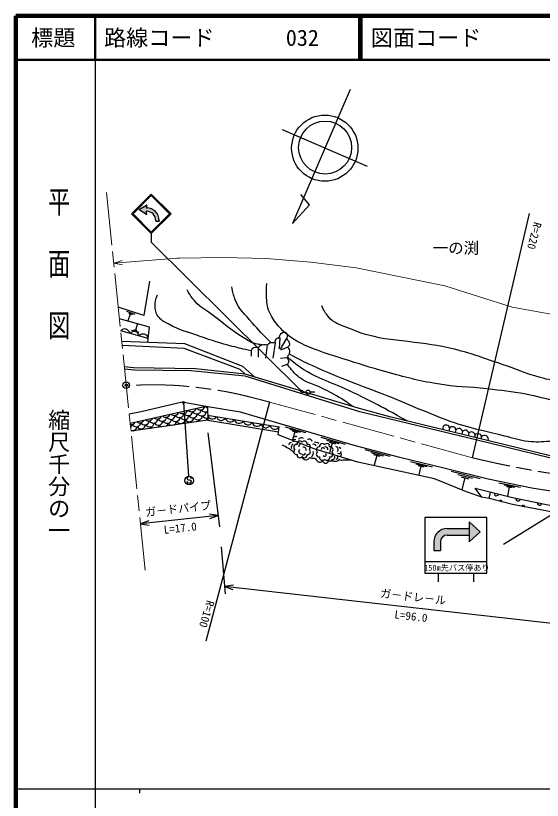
# Model space of a CAD drawing. Units: millimetres, scale not verified. Extents: x 40000 to 680000, y 20000 to 380000.
# Drawn here: x 40000 to 159189, y 202409 to 380000 of the extents above; entities that cross this region are included whole.
import ezdxf
from ezdxf.enums import TextEntityAlignment as Align

# ---------------------------------------------------------------- set-up
doc = ezdxf.new("R2010")
doc.units = ezdxf.units.MM
doc.header["$LTSCALE"] = 1000
doc.header["$PDMODE"] = 32
doc.header["$PDSIZE"] = 500
doc.linetypes.add('CHAIN', pattern=[18.5, 12, -1.5, 3.5, -1.5])
for name, color, linetype, lineweight in [('M-BGD', 7, 'Continuous', 25), ('M-BMK', 2, 'CHAIN', 13), ('M-BMK-SRVR', 3, 'Continuous', 25), ('M-STR-HTXT', 7, 'Continuous', 13), ('M-STR-STRC', 7, 'Continuous', 25), ('M-TTL', 2, 'Continuous', 140), ('M-TTL-BAND', 7, 'Continuous', 25), ('M-TTL-LINE', 7, 'Continuous', 50)]:
    doc.layers.add(name, color=color, linetype=linetype, lineweight=lineweight)
doc.layers.add('M-TTL-TXT', color=7, linetype='Continuous')
doc.styles.add('@ＭＳ ゴシック', font='')
doc.styles.add('ＭＳ ゴシック', font='')
doc.styles.get('@ＭＳ ゴシック').set_extended_font_data('@MS Gothic')
doc.styles.get('ＭＳ ゴシック').set_extended_font_data('MS Gothic')

msp = doc.modelspace()

# ---------------------------------------------------------------- hatches: boundary and pattern name
at = {"layer": 'M-STR-STRC'}
for points in [[(69621, 336479), (69531, 336479), (69712, 337032, 0.69923), (69602, 337119), (67959, 336105), (69602, 335090, 0.69923), (69712, 335177), (69531, 335730), (69621, 335730, -0.41421), (71720, 333631), (71720, 333472), (72470, 333472), (72470, 333631, 0.41421)], [(142639, 263940), (142639, 265440), (145139, 263190), (142639, 260940), (142639, 262440)], [(137639, 263940), (142639, 263940), (142639, 262440), (137639, 262440, 0.41421), (136139, 260940), (136139, 258940), (134639, 258940), (134639, 260940, -0.41421)]]:
    msp.add_hatch(color=256, dxfattribs=at).paths.add_polyline_path(points)

# ---------------------------------------------------------------- linework, layer by layer
at = {"layer": 'M-BGD'}
for p, q in [((115728, 363321), (102681, 332978)), ((119646, 345852), (100354, 354148)), ((106462, 337199), (104530, 339495)), ((102681, 332978), (106462, 337199)), ((143425, 279911), (156282, 335229)), ((70312, 319906), (69008, 312106)), ((69008, 312106), (63212, 314028)), ((65096, 313088), (66936, 312477)), ((65495, 312751), (66415, 312446)), ((70321, 309518), (63487, 311354)), ((65894, 312414), (65405, 310942)), ((65664, 312491), (66124, 312338)), ((67178, 308837), (67548, 310160)), ((70016, 306930), (63763, 308678)), ((67913, 308275), (66259, 308737)), ((67545, 308556), (66719, 308787)), ((67385, 308779), (66971, 308895)), ((96933, 305504), (96549, 302482)), ((98731, 305927), (98172, 302470)), ((99751, 307060), (99656, 304568)), ((93297, 304154), (93291, 302934)), ((94897, 304832), (94845, 302690)), ((101569, 304999), (99946, 304313)), ((101360, 302576), (99899, 302389)), ((101250, 300938), (100143, 300604)), ((104675, 294767), (105675, 294767)), ((107675, 294767), (106675, 294767)), ((97428, 292557), (83025, 238461)), ((83427, 289604), (99597, 286935)), ((83450, 288465), (99492, 285836)), ((99423, 285120), (99597, 286935)), ((100986, 286977), (105595, 285628)), ((102071, 286409), (104375, 285735)), ((102580, 286010), (103732, 285673)), ((136745, 287021), (136565, 286343)), ((138195, 286636), (138023, 285988)), ((139645, 286251), (139480, 285633)), ((103156, 285842), (102616, 283998)), ((109029, 284628), (114599, 283008)), ((141094, 285866), (140938, 285278)), ((142544, 285481), (142396, 284923)), ((143994, 285095), (143853, 284567)), ((145443, 284710), (145311, 284212)), ((110340, 283944), (113126, 283135)), ((110956, 283463), (112348, 283059)), ((111652, 283261), (111004, 281033)), ((119045, 281782), (124651, 280320)), ((120373, 281136), (123176, 280405)), ((121001, 280673), (122403, 280307)), ((121702, 280490), (121117, 278248)), ((129382, 279125), (134316, 277915)), ((130555, 278575), (133022, 277970)), ((131111, 278178), (132345, 277875)), ((131728, 278026), (131244, 276053)), ((138542, 276870), (145114, 275227)), ((140103, 276131), (143389, 275309)), ((140842, 275597), (142485, 275186)), ((141664, 275391), (141007, 272763)), ((149366, 274285), (154272, 273293)), ((150542, 273792), (152995, 273296)), ((145507, 271002), (142012, 272247)), ((147168, 270697), (147490, 272169)), ((151106, 273423), (152333, 273175)), ((151719, 273299), (151323, 271336)), ((86498, 259761), (87437, 249118)), ((89264, 251119), (87286, 250823)), ((87286, 250823), (89147, 250090))]:
    msp.add_line(p, q, dxfattribs=at)
for points in [[(69887, 306035), (70016, 306930), (70321, 309518)], [(94146, 298210), (91394, 300586), (78254, 305759), (64014, 306229)], [(101279, 306912), (101128, 306678), (99876, 304499)], [(91900, 298887), (90798, 299898), (78165, 304663), (64107, 305333)], [(184986, 277437), (182586, 277385), (167735, 278741), (147390, 283706), (124697, 289235), (117515, 291166), (91900, 298887), (80678, 300045), (66662, 300315), (64601, 300521)], [(215948, 278075), (182348, 276939), (167897, 278204), (144417, 283913), (117906, 290360), (91938, 298412), (79614, 299592), (66858, 299775), (64656, 299987)], [(83052, 291524), (77646, 292515), (68386, 290324), (65702, 289818)], [(99853, 287621), (90903, 290291), (83052, 291524), (65919, 287711)], [(83390, 291471), (83450, 288465), (66102, 285930)], [(177605, 266759), (176091, 270425), (167411, 271410), (156847, 273079), (146909, 275087), (136893, 277592), (126948, 280030), (116899, 282652), (106896, 285560), (99853, 287621)], [(142012, 272247), (134793, 275182), (117461, 278938), (107562, 281989), (99423, 285120)], [(143969, 273030), (152459, 270956), (162710, 268843), (176287, 266965), (177554, 266208)], [(147168, 270697), (145507, 271002), (143969, 273030)], [(177386, 265210), (162309, 267450), (152411, 269328), (147168, 270697)]]:
    msp.add_lwpolyline(points, dxfattribs=at)
for centre, radius in [((109961, 350017), 7500), ((110032, 350158), 6000), ((106175, 294767), 500)]:
    msp.add_circle(centre, radius, dxfattribs=at)
for centre, radius, start, end in [((64674, 307918), 1187, 8.5978, 140.17955), ((66759, 307335), 1187, 8.5978, 140.17955), ((68843, 306753), 1187, 8.5978, 140.17955), ((81784, 291838), 1064, 225.71778, 339.37292), ((83740, 292254), 1064, 224.50178, 251.04756), ((73959, 290175), 1064, 230.767, 334.3237), ((75083, 289698), 1064, 212.01596, 351.98404), ((75915, 290591), 1064, 229.47393, 335.61677), ((77039, 290114), 1064, 212.01596, 351.98404), ((77871, 291007), 1064, 228.20244, 336.88826), ((78162, 289637), 1064, 212.01596, 351.98404), ((78995, 290530), 1064, 212.01596, 351.98404), ((79828, 291422), 1064, 226.95088, 338.13982), ((80119, 290053), 1064, 212.01596, 351.98404), ((80951, 290946), 1064, 212.01596, 351.98404), ((82075, 290469), 1064, 212.01596, 351.98404), ((82908, 291361), 1064, 212.01596, 298.21976), ((84031, 290885), 1064, 212.01596, 234.87641), ((84503, 289832), 1100, 191.92855, 329.3201), ((66134, 288512), 1064, 259.74921, 328.89544), ((67257, 288035), 1064, 212.01596, 351.98404), ((68090, 288927), 1064, 234.79513, 330.29557), ((69214, 288451), 1064, 212.01596, 351.98404), ((70046, 289343), 1064, 233.42541, 331.66529), ((70337, 287974), 1064, 212.01596, 351.98404), ((71170, 288866), 1064, 212.01596, 351.98404), ((72003, 289759), 1064, 232.08348, 333.00723), ((72294, 288390), 1064, 212.01596, 351.98404), ((73126, 289282), 1064, 212.01596, 351.98404), ((74250, 288805), 1064, 212.01596, 351.98404), ((73417, 287913), 1064, 310.13923, 351.98404), ((75374, 288329), 1064, 212.01596, 264.34637), ((76206, 289221), 1064, 212.01596, 351.98404), ((75374, 288329), 1064, 292.28566, 351.98404), ((77330, 288744), 1064, 212.01596, 351.98404), ((76497, 287852), 1064, 346.32649, 351.98404), ((78454, 288268), 1064, 212.01596, 217.99775), ((79286, 289160), 1064, 212.01596, 351.98404), ((78454, 288268), 1064, 338.63428, 351.98404), ((80410, 288684), 1064, 212.01596, 226.33528), ((81242, 289576), 1064, 212.01596, 351.98404), ((80410, 288684), 1064, 330.29675, 351.98404), ((82366, 289099), 1064, 212.01596, 235.76462), ((83199, 289992), 1064, 212.01596, 283.10075), ((82366, 289099), 1064, 320.8674, 351.98404), ((84322, 289515), 1064, 212.01596, 214.05767), ((86524, 289498), 1100, 191.92855, 329.3201), ((88545, 289164), 1100, 191.92855, 329.3201), ((90567, 288830), 1100, 191.92855, 329.3201), ((92588, 288497), 1100, 191.92855, 329.3201), ((94609, 288163), 1100, 191.92855, 329.3201), ((65301, 287619), 1064, 311.76828, 351.98404), ((66425, 287142), 1064, 251.15601, 351.98404), ((65592, 286250), 1064, 346.80375, 351.98404), ((67548, 286665), 1064, 212.01596, 217.4888), ((68381, 287558), 1064, 212.01596, 351.98404), ((67548, 286665), 1064, 339.14322, 351.98404), ((69505, 287081), 1064, 212.01596, 225.77474), ((69505, 287081), 1064, 330.85729, 351.98404), ((71461, 287497), 1064, 212.01596, 235.11315), ((71461, 287497), 1064, 321.51888, 351.98404), ((73417, 287913), 1064, 212.01596, 246.4928), ((96631, 287829), 1100, 191.92855, 329.3201), ((98652, 287496), 1100, 191.92855, 329.3201), ((137390, 286527), 812, 7.74068, 142.50095), ((138840, 286141), 812, 7.74068, 142.50095), ((140289, 285756), 812, 7.74068, 142.50095), ((141739, 285371), 812, 7.74068, 142.50095), ((103469, 284339), 426, 58.04158, 153.84921), ((104654, 283660), 782, 54.94077, 148.02321), ((143189, 284986), 812, 7.74068, 142.50095), ((144638, 284601), 812, 7.74068, 142.50095), ((146114, 284140), 880, 338.44262, 139.63006), ((102592, 282561), 906, 106.24365, 162.09572), ((103064, 282351), 695, 111.6507, 206.55377), ((103156, 283676), 414, 56.88563, 202.40272), ((103542, 282362), 620, 76.62514, 238.37486), ((104289, 283109), 620, 31.62514, 193.37486), ((104652, 282470), 596, 66.59244, 186.27332), ((105345, 283109), 620, 346.62514, 148.37486), ((106092, 282362), 620, 301.62514, 103.37486), ((106468, 283480), 660, 15.55477, 134.24303), ((107504, 282483), 520, 14.5741, 124.86078), ((107759, 281818), 1630, 58.275, 98.40641), ((108654, 281788), 620, 76.62514, 238.37486), ((108654, 281788), 620, 76.62514, 238.37486), ((109400, 282535), 620, 31.62514, 193.37486), ((109400, 282535), 620, 31.62514, 193.37486), ((110147, 281873), 515, 347.51756, 116.16799), ((110456, 282535), 620, 346.62514, 148.37486), ((110456, 282535), 620, 346.62514, 148.37486), ((111203, 281788), 620, 301.62514, 103.37486), ((111203, 281788), 620, 301.62514, 103.37486), ((112194, 281794), 762, 326.27308, 72.15227), ((103542, 281306), 620, 121.62514, 283.37486), ((104289, 280559), 620, 166.62514, 328.37486), ((104580, 281363), 505, 120.86848, 270.17975), ((105101, 281062), 465, 218.73252, 347.61259), ((105345, 280559), 620, 211.62514, 13.37486), ((105170, 281768), 588, 342.13171, 105.14043), ((106092, 281306), 620, 256.62514, 58.37486), ((105863, 281183), 1513, 316.5371, 8.03131), ((108654, 280732), 620, 121.62514, 283.37486), ((108654, 280732), 620, 121.62514, 283.37486), ((109506, 281807), 405, 26.55289, 174.0568), ((109934, 280664), 372, 213.70339, 44.87542), ((111203, 280732), 620, 256.62514, 58.37486), ((111203, 280732), 620, 256.62514, 58.37486), ((113135, 281484), 600, 239.83545, 350.27978), ((113221, 281962), 320, 2.21642, 101.31593), ((112633, 280822), 1087, 322.48628, 5.74966), ((109400, 279985), 620, 166.62514, 328.37486), ((109400, 279985), 620, 166.62514, 328.37486), ((110132, 279415), 707, 200.01014, 338.48217), ((110456, 279985), 620, 211.62514, 13.37486), ((110456, 279985), 620, 211.62514, 13.37486), ((111655, 280111), 569, 252.35806, 23.09456), ((112525, 280025), 421, 270.15743, 63.1492), ((148826, 271843), 500, 166.27481, 346.27481), ((149775, 269960), 354, 354.15913, 156.56431), ((153693, 270702), 500, 168.35403, 348.35403), ((154894, 268802), 354, 358.05474, 160.45992), ((158590, 269692), 500, 168.35403, 348.35403)]:
    msp.add_arc(centre, radius, start, end, dxfattribs=at)
for points, knots in [([(95763, 305525), (95129, 305556), (94894, 305610), (94351, 305735), (93143, 306013), (92564, 306496), (91508, 307143), (88575, 308941), (87159, 310290), (84413, 312360), (82929, 313479), (81886, 313888), (80657, 315282), (79821, 316230), (79507, 316666), (78779, 317916)], [0, 0, 0, 0, 1, 1, 1, 2, 2, 2, 3, 3, 3, 4, 4, 4, 5, 5, 5, 5]), ([(97762, 306009), (95694, 308047), (95080, 308660), (93529, 310508), (91904, 312445), (90547, 313337), (89682, 315712), (89277, 316823), (89105, 317338), (88938, 318647)], [0, 0, 0, 0, 1, 1, 1, 2, 2, 2, 3, 3, 3, 3]), ([(184165, 296100), (181627, 294586), (180830, 294056), (178514, 293131), (176768, 292434), (175782, 292001), (173936, 291644), (171758, 291224), (170470, 291144), (168263, 291371), (165973, 291606), (164755, 292142), (162512, 292662), (159742, 293303), (158222, 293806), (155430, 294344), (152038, 294998), (150095, 295111), (146665, 295518), (142288, 296038), (139783, 295917), (135436, 296653), (130838, 297431), (128314, 298160), (123816, 299391), (119964, 300446), (117837, 301147), (114034, 302365), (111779, 303087), (110485, 303411), (108283, 304282), (106443, 305010), (105364, 305347), (103657, 306347), (101853, 307404), (100907, 308173), (99501, 309721), (98508, 310814), (98031, 311536), (97432, 312886), (96825, 314253), (96836, 315164), (96771, 316659), (96725, 317718), (96737, 318134), (96858, 319372)], [0, 0, 0, 0, 1, 1, 1, 2, 2, 2, 3, 3, 3, 4, 4, 4, 5, 5, 5, 6, 6, 6, 7, 7, 7, 8, 8, 8, 9, 9, 9, 10, 10, 10, 11, 11, 11, 12, 12, 12, 13, 13, 13, 14, 14, 14, 15, 15, 15, 15]), ([(93297, 304154), (91250, 304591), (90688, 304733), (89030, 305161), (86149, 305904), (84560, 306422), (81752, 307404), (78948, 308385), (77283, 308755), (74657, 310143), (73738, 310629), (73158, 310879), (72466, 311656), (71774, 312434), (71631, 313122), (71553, 314160), (71475, 315208), (71690, 315750), (72101, 316795)], [0, 0, 0, 0, 1, 1, 1, 2, 2, 2, 3, 3, 3, 4, 4, 4, 5, 5, 5, 6, 6, 6, 6]), ([(167994, 297652), (166237, 297357), (165616, 297300), (164082, 297300), (161948, 297300), (160746, 297581), (158682, 298121), (155245, 299022), (153452, 299961), (150079, 301080), (145903, 302467), (143610, 303422), (139339, 304484), (135280, 305494), (132917, 305658), (128775, 306245), (126717, 306537), (125539, 306525), (123493, 306891), (120080, 307501), (118169, 308047), (114983, 309414), (113256, 310156), (112038, 310392), (110816, 311820), (110068, 312696), (109763, 313190), (109291, 314344)], [0, 0, 0, 0, 1, 1, 1, 2, 2, 2, 3, 3, 3, 4, 4, 4, 5, 5, 5, 6, 6, 6, 7, 7, 7, 8, 8, 8, 9, 9, 9, 9]), ([(99751, 307060), (99715, 307325), (99735, 307516), (99853, 307770), (100072, 308244), (100611, 308457), (101070, 308326), (101362, 308243), (101429, 307893), (101441, 307561), (101451, 307300), (101397, 307154), (101279, 306912)], [0, 0, 0, 0, 1, 1, 1, 2, 2, 2, 3, 3, 3, 4, 4, 4, 4]), ([(94897, 304832), (95182, 305177), (95355, 305378), (95763, 305525), (96193, 305679), (96473, 305609), (96933, 305504)], [0, 0, 0, 0, 1, 1, 1, 2, 2, 2, 2]), ([(96933, 305504), (97227, 305771), (97393, 305922), (97762, 306009), (98132, 306096), (98348, 306035), (98731, 305927)], [0, 0, 0, 0, 1, 1, 1, 2, 2, 2, 2]), ([(98731, 305927), (98754, 306292), (98730, 306508), (98937, 306782), (99040, 306918), (99094, 307019), (99251, 307086), (99431, 307163), (99564, 307116), (99751, 307060)], [0, 0, 0, 0, 1, 1, 1, 2, 2, 2, 3, 3, 3, 3]), ([(101279, 306912), (101555, 306625), (101702, 306501), (101824, 306158), (101910, 305916), (102001, 305759), (101940, 305509), (101881, 305270), (101756, 305160), (101569, 304999)], [0, 0, 0, 0, 1, 1, 1, 2, 2, 2, 3, 3, 3, 3]), ([(93297, 304154), (93520, 304548), (93693, 304960), (94167, 305006), (94458, 305035), (94654, 304969), (94897, 304832)], [0, 0, 0, 0, 1, 1, 1, 2, 2, 2, 2]), ([(101569, 304999), (101818, 304549), (102027, 304282), (101951, 303794), (101909, 303522), (101830, 303379), (101708, 303133), (101593, 302903), (101536, 302820), (101360, 302576)], [0, 0, 0, 0, 1, 1, 1, 2, 2, 2, 3, 3, 3, 3]), ([(101360, 302576), (101513, 302450), (101581, 302367), (101667, 302198), (101812, 301912), (101827, 301664), (101683, 301378), (101574, 301163), (101455, 301067), (101250, 300938)], [0, 0, 0, 0, 1, 1, 1, 2, 2, 2, 3, 3, 3, 3]), ([(128598, 288285), (121977, 291894), (120178, 293009), (114541, 295535), (112275, 296551), (110941, 296976), (108698, 298039), (105950, 299342), (104398, 300188), (102116, 302197), (101874, 302411), (101773, 302481), (101506, 302754)], [0, 0, 0, 0, 1, 1, 1, 2, 2, 2, 3, 3, 3, 4, 4, 4, 4]), ([(188986, 290323), (187365, 289499), (186887, 289292), (185518, 288684), (182601, 287388), (180947, 286634), (177849, 285867), (174579, 285058), (172687, 284855), (169346, 284432), (166025, 284012), (164159, 283788), (160816, 283624), (158944, 283532), (157879, 283408), (156017, 283624), (153898, 283869), (152768, 284347), (150695, 284850), (146659, 285829), (144365, 286270), (140392, 287484), (137330, 288420), (135698, 289194), (132724, 290379), (129799, 291545), (128211, 292318), (125290, 293492), (121832, 294882), (119847, 295536), (116386, 296918), (112730, 298377), (110642, 299113), (107083, 300796), (105059, 301753), (104375, 302079), (101953, 303352)], [0, 0, 0, 0, 1, 1, 1, 2, 2, 2, 3, 3, 3, 4, 4, 4, 5, 5, 5, 6, 6, 6, 7, 7, 7, 8, 8, 8, 9, 9, 9, 10, 10, 10, 11, 11, 11, 12, 12, 12, 12]), ([(116313, 291528), (114889, 292552), (114463, 292837), (113226, 293595), (111576, 294606), (110599, 295093), (108844, 295908), (107562, 296503), (106745, 296623), (105505, 297299), (104129, 298049), (103417, 298658), (102427, 299873), (102040, 300348), (101877, 300536), (101506, 301142)], [0, 0, 0, 0, 1, 1, 1, 2, 2, 2, 3, 3, 3, 4, 4, 4, 5, 5, 5, 5]), ([(102950, 281119), (102648, 281438), (102534, 281540), (102234, 281770), (101788, 282113), (101469, 282203), (100971, 282466), (100727, 282594), (100649, 282636), (100345, 282790)], [0, 0, 0, 0, 1, 1, 1, 2, 2, 2, 3, 3, 3, 3]), ([(106477, 279909), (106252, 279656), (106035, 279448), (105666, 279422), (105207, 279390), (104955, 279758), (104695, 280090)], [0, 0, 0, 0, 1, 1, 1, 2, 2, 2, 2]), ([(107961, 279735), (107655, 279741), (107565, 279745), (107312, 279770), (106983, 279802), (106868, 279830), (106477, 279909)], [0, 0, 0, 0, 1, 1, 1, 2, 2, 2, 2]), ([(109468, 279173), (109247, 278996), (109028, 278863), (108715, 278889), (108274, 278927), (108121, 279370), (107961, 279735)], [0, 0, 0, 0, 1, 1, 1, 2, 2, 2, 2]), ([(112007, 279156), (111643, 279156), (111552, 279156), (111259, 279156), (111076, 279156), (111019, 279156), (110790, 279156)], [0, 0, 0, 0, 1, 1, 1, 2, 2, 2, 2]), ([(113241, 279642), (113098, 279412), (113000, 279266), (112755, 279156), (112488, 279036), (112294, 279089), (112007, 279156)], [0, 0, 0, 0, 1, 1, 1, 2, 2, 2, 2]), ([(115970, 279397), (115047, 279397), (114816, 279397), (114077, 279397), (113846, 279397), (113683, 279279), (113485, 279397), (113369, 279467), (113313, 279526), (113241, 279642)], [0, 0, 0, 0, 1, 1, 1, 2, 2, 2, 3, 3, 3, 3])]:
    msp.add_open_spline(points, degree=3, knots=knots, dxfattribs=at)
at = {"layer": 'M-BMK'}
for p, q in [((69338, 254470), (60448, 340907)), ((143425, 279911), (97428, 292557))]:
    msp.add_line(p, q, dxfattribs=at)
for points, knots in [([(97428, 292557), (90428, 294398), (88183, 294948), (82131, 295722), (75500, 296570), (72958, 296486), (65029, 296359)], [0, 0, 0, 0, 1, 1, 1, 2, 2, 2, 2]), ([(206973, 272994), (195552, 272822), (192166, 272692), (182727, 273492), (174863, 274158), (170497, 274949), (162696, 276147), (159090, 276701), (157076, 277056), (153494, 277746), (149544, 278507), (148259, 278807), (143425, 279911)], [0, 0, 0, 0, 1, 1, 1, 2, 2, 2, 3, 3, 3, 4, 4, 4, 4])]:
    msp.add_open_spline(points, degree=3, knots=knots, dxfattribs=at)
at = {"layer": 'M-BMK-SRVR'}
msp.add_circle((65029, 296359), 750, dxfattribs=at)
msp.add_point((65029, 296359), dxfattribs=at)
msp.add_point((65029, 296359), dxfattribs=at)
at = {"layer": 'M-STR-HTXT'}
for p, q in [((62191, 323957), (76620, 325103)), ((64076, 324626), (62191, 323957)), ((62191, 323957), (64158, 323594))]:
    msp.add_line(p, q, dxfattribs=at)
msp.add_lwpolyline([(531115, 325892), (216811, 309171), (206075, 308527), (196622, 308584), (186938, 308995), (176961, 309934), (166632, 311460), (152370, 314042), (137111, 318855), (117039, 322904), (106827, 324195), (96792, 325017), (86814, 325252), (77072, 325134), (76620, 325103)], dxfattribs=at)
at = {"layer": 'M-STR-STRC'}
for p, q in [((70698, 339628), (66243, 335174)), ((70698, 339310), (66561, 335174)), ((75153, 335174), (70698, 339628)), ((74835, 335174), (70698, 339310)), ((67959, 336105), (69602, 337119)), ((67959, 336105), (69602, 335090)), ((69712, 337032), (69531, 336479)), ((69531, 336479), (69621, 336479)), ((69531, 336479), (69776, 336479)), ((69712, 335177), (69531, 335730)), ((69531, 335730), (69621, 335730)), ((69531, 335730), (69776, 335730)), ((66243, 335174), (70698, 330719)), ((66561, 335174), (70698, 331037)), ((70698, 330719), (75153, 335174)), ((70698, 331037), (74835, 335174)), ((71720, 333631), (71720, 333472)), ((71720, 333472), (72470, 333472)), ((72470, 333631), (72470, 333472)), ((70698, 330719), (70698, 328719)), ((104709, 295026), (70698, 328719)), ((77974, 292455), (79075, 275773)), ((83475, 285554), (86136, 264270)), ((78775, 275172), (78881, 275036)), ((78881, 275036), (79126, 274924)), ((79126, 274924), (79427, 274922)), ((79427, 274922), (79672, 274782)), ((79672, 274782), (79771, 274664)), ((168222, 271318), (150402, 260299)), ((85808, 266893), (68258, 264969)), ((85808, 266893), (83831, 267197)), ((83944, 266168), (85808, 266893)), ((132639, 266440), (132639, 257831)), ((146639, 266440), (132639, 266440)), ((146639, 253822), (146639, 266440)), ((70122, 265694), (68258, 264969)), ((68258, 264969), (70235, 264665)), ((142639, 265440), (142639, 260940)), ((142639, 265440), (145139, 263190)), ((137639, 263940), (142639, 263940)), ((145139, 263190), (142639, 260940)), ((137639, 262440), (142639, 262440)), ((134639, 260940), (134639, 258940)), ((136139, 260940), (136139, 258940)), ((132639, 257824), (132639, 253822)), ((134639, 258940), (136139, 258940)), ((132639, 256440), (146639, 256440)), ((132639, 253822), (146639, 253822)), ((135639, 253822), (135639, 251822)), ((143639, 253822), (143639, 251822)), ((172087, 241173), (87286, 250823))]:
    msp.add_line(p, q, dxfattribs=at)
for centre, radius in [((104709, 295026), 150), ((104709, 295026), 120), ((104709, 295026), 90), ((104709, 295026), 60), ((104709, 295026), 30), ((77974, 292455), 150), ((77974, 292455), 120), ((77974, 292455), 90), ((77974, 292455), 60), ((77974, 292455), 30), ((79272, 274793), 1000)]:
    msp.add_circle(centre, radius, dxfattribs=at)
for centre, radius, start, end in [((69641, 337056), 75, 341.86349, 121.71277), ((69621, 333631), 2848, 0, 90), ((69621, 333631), 2099, 0, 90), ((69641, 335153), 75, 238.28723, 18.13651), ((79275, 275168), 500, 359.55488, 179.55488), ((79272, 274668), 500, 179.55488, 359.55488), ((137639, 260940), 3000, 90, 180), ((137639, 260940), 1500, 90, 180)]:
    msp.add_arc(centre, radius, start, end, dxfattribs=at)
for p in [(104709, 295026), (77974, 292455)]:
    msp.add_point(p, dxfattribs=at)
at = {"layer": 'M-TTL'}
for p, q in [((40000, 380000), (40000, 20000)), ((680000, 380000), (40000, 380000))]:
    msp.add_line(p, q, dxfattribs=at)
at = {"layer": 'M-TTL-BAND'}
for p, q in [((58000, 370000), (58000, 20000)), ((40000, 205000), (579000, 205000)), ((68000, 205000), (68000, 204000))]:
    msp.add_line(p, q, dxfattribs=at)
at = {"layer": 'M-TTL-LINE'}
for p, q in [((58000, 380000), (58000, 370000)), ((117750, 380000), (117750, 370000)), ((118250, 380000), (118250, 370000)), ((40000, 370000), (680000, 370000))]:
    msp.add_line(p, q, dxfattribs=at)

# ---------------------------------------------------------------- texts
at = {"layer": 'M-BGD', "style": 'ＭＳ ゴシック'}
for s, rotation, p in [('R=220', 255.696, (157404, 330194)), ('R=100', 253.439, (83262, 244575))]:
    msp.add_text(s, height=1833, rotation=rotation, dxfattribs=at).set_placement(p, align=Align.MIDDLE_CENTER)
msp.add_text('一の渕', height=2566, dxfattribs=at).set_placement((139641, 327421), align=Align.MIDDLE_CENTER)
at = {"layer": 'M-STR-STRC', "style": 'ＭＳ ゴシック'}
for s, rotation, p in [('ガ－ドパイプ', 6.256, (76924, 266925)), ('ガ－ドレ－ル', 353.508, (129800, 246991))]:
    msp.add_text(s, height=1833, rotation=rotation, dxfattribs=at).set_placement(p, align=Align.BOTTOM_CENTER)
at = {"layer": 'M-STR-STRC', "style": '@ＭＳ ゴシック'}
for s, rotation, p in [('L=17.0', 6.256, (77142, 264937)), ('L=96.0', 353.508, (129574, 245004))]:
    msp.add_text(s, height=1833, rotation=rotation, dxfattribs=at).set_placement(p, align=Align.TOP_CENTER)
at = {"layer": 'M-STR-STRC', "style": 'ＭＳ ゴシック'}
msp.add_text('150m先バス停あり', height=1320, dxfattribs=at).set_placement((139851, 255048), align=Align.MIDDLE_CENTER)
at = {"layer": 'M-TTL-BAND', "style": '@ＭＳ ゴシック', "width": 1.4}
msp.add_text('平  面  図', height=3666, rotation=270, dxfattribs=at).set_placement((49777, 306475), align=Align.MIDDLE_RIGHT)
at = {"layer": 'M-TTL-BAND', "style": '@ＭＳ ゴシック'}
msp.add_text('縮尺千分の一', height=3666, rotation=270, dxfattribs=at).set_placement((49777, 261030), align=Align.MIDDLE_RIGHT)
at = {"layer": 'M-TTL-TXT', "style": 'ＭＳ ゴシック'}
msp.add_text('標題', height=3666, dxfattribs=at).set_placement((48500, 375000), align=Align.MIDDLE_CENTER)
for s, p in [('路線コード', (60000, 375000)), ('032', (101142, 375000)), ('図面コード', (120380, 375000))]:
    msp.add_text(s, height=3666, dxfattribs=at).set_placement(p, align=Align.MIDDLE_LEFT)

doc.saveas('drawing.dxf')
